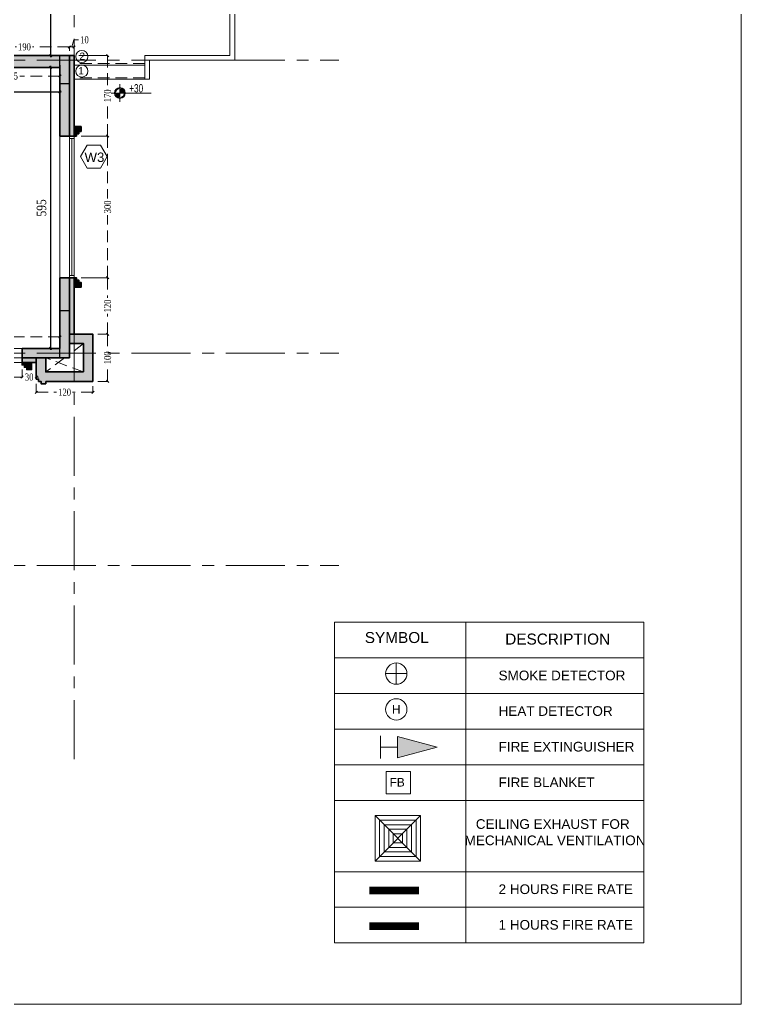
# Model space of a CAD drawing. Header units: inches. Extents: x -114 to 635, y -137 to 57.
# Drawn here: x 45.93 to 61.21, y -2.31 to 18.54 of the extents above; entities that cross this region are included whole.
import ezdxf
from ezdxf.enums import TextEntityAlignment as Align

# ---------------------------------------------------------------- set-up
doc = ezdxf.new("R2010")
doc.units = ezdxf.units.IN
doc.header["$MEASUREMENT"] = 0
doc.header["$PDMODE"] = 98
for name, pattern in [('( Hidden )', [0.375, 0.25, -0.125]), ('CENTER', [2, 1.25, -0.25, 0.25, -0.25]), ('CENTERX2', [4, 2.5, -0.5, 0.5, -0.5]), ('DASHED2', [0.375, 0.25, -0.125]), ('HIDDEN', [0.375, 0.25, -0.125])]:
    doc.linetypes.add(name, pattern=pattern)
doc.layers.get('0').update_dxf_attribs({"lineweight": 5})
doc.layers.get('Defpoints').update_dxf_attribs({"lineweight": 5})
for name, color, linetype, lineweight in [('A-text', 111, 'Continuous', 5), ('ARCHES', 1, 'HIDDEN', 5), ('BORDER', 7, 'Continuous', 0), ('BORDER A2', 7, 'Continuous', 50), ('COLUMNS HATCH', 1, 'Continuous', 5), ('DETAILS DIMENSION', 15, 'Continuous', 5), ('dim', 1, 'Continuous', 9), ('E-AX', 9, '( Hidden )', 0), ('E-C', 6, 'Continuous', 5), ('FIRE RATE', 244, 'Continuous', 0), ('HANDRAIL', 31, 'Continuous', 5), ('HATCH', 15, 'Continuous', 0), ('IN LINE', 7, 'Continuous', 0), ('LEVEL SYMBOL', 8, 'Continuous', 5), ('PROPOSED COLUMNS', 6, 'Continuous', 30), ('ROOMS DIMENSION', 3, 'Continuous', 5), ('STAIR', 1, 'Continuous', 5), ('TAG WINDOWS', 8, 'Continuous', 13), ('WALL PROPOSED', 7, 'Continuous', 30), ('WINDOWS', 5, 'Continuous', 5)]:
    doc.layers.add(name, color=color, linetype=linetype, lineweight=lineweight)
doc.layers.add('ALARM', color=7, linetype='Continuous', lineweight=5, true_color=0xff0f0f)
doc.layers.add('AXIES', color=7, linetype='CENTER', lineweight=0, true_color=0x949596)
doc.styles.add('002-F.FLOOR PLAN$0$xref plans$0$ATTRIBUTE', font='BKANT.TTF')
doc.styles.add('Arial', font='arial.ttf')
doc.styles.add('GROUND FLOOR XREF - option 3$0$STYLE1', font='arial.ttf', dxfattribs={"height": 30})
doc.styles.add('ST', font='times.ttf', dxfattribs={"width": 0.8})
doc.styles.get("Standard").update_dxf_attribs({"font": 'arial.ttf'})
doc.styles.add('style4', font='times.ttf', dxfattribs={"width": 0.8})
doc.dimstyles.new('DIM100-2', dxfattribs={"dimtxt": 0.2, "dimasz": 0.05, "dimexe": 0.1, "dimexo": 0.1, "dimgap": 0.09, "dimtad": 1, "dimdec": 0, "dimlfac": 100, "dimzin": 0, "dimdsep": 46, "dimtxsty": 'style4', "dimblk1": 'OBLIQUE', "dimblk2": 'OBLIQUE', "dimsah": 1, "dimcen": 0.09, "dimdle": 0.03, "dimse1": 1, "dimse2": 1, "dimclrd": 256, "dimclrt": 256, "dimadec": 0, "dimazin": 0, "dimtfac": 1, "dimtdec": 0, "dimtix": 1, "dimtmove": 2, "dimatfit": 3, "dimldrblk": 'OBLIQUE', "dimfxl": 1, "dimtolj": 1, "dimtzin": 0, "dimarcsym": 0})
doc.dimstyles.new('RASH PLAN', dxfattribs={"dimtxt": 0.15, "dimasz": 0.05, "dimexe": 0, "dimexo": 0.1, "dimgap": 0.05, "dimtad": 0, "dimdec": 0, "dimlfac": 100, "dimzin": 0, "dimdsep": 46, "dimtxsty": 'ST', "dimblk": 'OBLIQUE', "dimcen": 0.09, "dimclrd": 200, "dimclre": 6, "dimclrt": 1, "dimadec": 0, "dimazin": 0, "dimtfac": 1, "dimtdec": 0, "dimtmove": 1, "dimatfit": 3, "dimldrblk": 'OBLIQUE', "dimfxl": 0, "dimtolj": 1, "dimtzin": 0, "dimlwd": -1, "dimlwe": -1, "dimarcsym": 0})

# ---------------------------------------------------------------- blocks, each defined once
blk = doc.blocks.new('FIRE EXTINGUISHER')
at = {"transparency": 33554559}
h = blk.add_hatch(color=256, dxfattribs=at)
h.dxf.hatch_style = 1
h.paths.add_polyline_path([(165310.7, -106760.4), (164960.7, -106666.6), (164960.7, -106854.2)])
for p, q in [((164810.7, -106860.4), (164810.7, -106660.4)), ((164960.7, -106854.2), (164960.7, -106666.6)), ((165310.7, -106760.4), (164960.7, -106666.6)), ((164810.7, -106760.4), (164960.7, -106760.4)), ((165310.7, -106760.4), (164960.7, -106854.2))]:
    blk.add_line(p, q)
blk = doc.blocks.new('A$Ca3c4ab37')
at = {"layer": 'ALARM', "lineweight": 0}
for p, q in [((-5245, 5476), (-5245, 5927)), ((-5019, 5702), (-5471, 5702))]:
    blk.add_line(p, q, dxfattribs=at)
at = {"layer": 'ALARM'}
for p, q in [((-4729, 2697), (-5692, 1733)), ((-5692, 2697), (-4729, 1733))]:
    blk.add_line(p, q, dxfattribs=at)
for points in [[(-4943, 3154), (-5458, 3154), (-5458, 3630), (-4943, 3630)], [(-5692, 2697), (-4729, 2697), (-4729, 1733), (-5692, 1733)], [(-5596, 2600), (-4825, 2600), (-4825, 1829), (-5596, 1829)], [(-5500, 2504), (-4921, 2504), (-4921, 1926), (-5500, 1926)], [(-5403, 2407), (-5018, 2407), (-5018, 2022), (-5403, 2022)], [(-5307, 2311), (-5114, 2311), (-5114, 2118), (-5307, 2118)]]:
    blk.add_lwpolyline(points, close=True, dxfattribs=at)
at = {"layer": 'ALARM', "lineweight": 0}
for centre in [(-5245, 5702), (-5245, 4944)]:
    blk.add_circle(centre, 226, dxfattribs=at)
at = {"layer": 'FIRE RATE', "color": 244, "lineweight": 0, "true_color": 0x991b1e, "const_width": 160}
blk.add_lwpolyline([(-4761, 1108), (-5817, 1108)], dxfattribs=at)
at = {"layer": 'FIRE RATE', "color": 177, "lineweight": 0, "true_color": 0x293189, "const_width": 160}
blk.add_lwpolyline([(-4761, 353), (-5817, 353)], dxfattribs=at)
at = {"layer": 'IN LINE'}
for p, q in [((-3774, 6789), (-3774, 0)), ((-6549, 6035), (0, 6035)), ((-6549, 5281), (0, 5281)), ((-6549, 4526), (0, 4526)), ((-6549, 3772), (0, 3772)), ((-6549, 3018), (0, 3018)), ((-6549, 1509), (0, 1509)), ((-6549, 754), (0, 754))]:
    blk.add_line(p, q, dxfattribs=at)
blk.add_lwpolyline([(-6549, 0), (-6549, 6789), (0, 6789), (0, 0)], close=True, dxfattribs=at)
at = {"layer": 'ALARM', "color": 242, "true_color": 0xcd2027, "xscale": 2.4, "yscale": 2.4, "zscale": 2.4}
blk.add_blockref('FIRE EXTINGUISHER', (-401121, 260371), dxfattribs=at)
at = {"layer": 'ALARM'}
blk.add_text('H', height=180, dxfattribs=at).set_placement((-5335, 4856))
at = {"layer": 'ALARM', "insert": (-5225, 3492), "char_height": 180, "width": 3328.88, "attachment_point": 2}
blk.add_mtext('FB', dxfattribs=at)
at = {"layer": 'BORDER'}
for s, p in [('CEILING EXHAUST FOR ', (-1891, 2415, 326)), ('MECHANICAL VENTILATION', (-1882, 2070, 326))]:
    blk.add_text(s, height=204.76, dxfattribs=at).set_placement(p, align=Align.CENTER)
at = {"layer": 'BORDER', "attachment_point": 1}
for s, width, gutter_width, insert, char_height in [('{\\fArial|b0|i0|c0|p34;\\C7;SYMBOL}', 3055.85, 1118, (-5911, 6583), 232.68), ('{\\fArial|b0|i0|c0|p34;\\C7;DESCRIPTION}', 6116.44, 1118, (-2937, 6550), 232.68), ('{\\C7;SMOKE DETECTOR}', 4587.33, 838, (-3078, 5766), 204.76), ('{\\C7;HEAT DETECTOR}', 4587.33, 838, (-3078, 5012), 204.76), ('{\\C7;FIRE EXTINGUISHER}', 4587.33, 838, (-3078, 4258), 204.76), ('{\\C7;FIRE BLANKET}', 4587.33, 838, (-3078, 3503), 204.76), ('{\\C7;2 HOURS FIRE RATE}', 4587.33, 838, (-3078, 1240), 204.76), ('{\\C7;1 HOURS FIRE RATE}', 4587.33, 838, (-3078, 486), 204.76)]:
    blk.add_mtext_dynamic_manual_height_columns(s, width=width, gutter_width=gutter_width, heights=[0], dxfattribs=dict(at, insert=insert, char_height=char_height))
blk = doc.blocks.new('_Oblique')
at = {"color": 0, "lineweight": -2}
blk.add_line((-0.5, -0.5), (0.5, 0.5), dxfattribs=at)
blk = doc.blocks.new('*D182')
at = {"layer": 'Defpoints', "color": 0, "transparency": 16777216}
for p in [(42.478, 11.28), (45.978, 11.23), (45.978, 10.972)]:
    blk.add_point(p, dxfattribs=at)
at = {"layer": 'DETAILS DIMENSION', "color": 6, "transparency": 16777216}
for p, q in [((42.478, 11.18), (42.478, 10.972)), ((45.978, 11.13), (45.978, 10.972))]:
    blk.add_line(p, q, dxfattribs=at)
at = {"layer": 'DETAILS DIMENSION', "color": 200, "linetype": 'DASHED2', "transparency": 16777216}
for p, q in [((42.478, 10.972), (44.052, 10.972)), ((45.978, 10.972), (44.404, 10.972))]:
    blk.add_line(p, q, dxfattribs=at)
at = {"layer": 'DETAILS DIMENSION', "color": 200, "transparency": 16777216, "xscale": 0.05, "yscale": 0.05, "zscale": 0.05, "rotation": 180}
blk.add_blockref('_Oblique', (42.478, 10.972), dxfattribs=at)
at = {"layer": 'DETAILS DIMENSION', "color": 200, "transparency": 16777216, "xscale": 0.05, "yscale": 0.05, "zscale": 0.05}
blk.add_blockref('_Oblique', (45.978, 10.972), dxfattribs=at)
at = {"layer": 'DETAILS DIMENSION', "color": 1, "transparency": 16777216, "insert": (44.228, 10.972), "char_height": 0.15, "attachment_point": 5, "style": 'ST'}
blk.add_mtext('\\A1;350', dxfattribs=at)
blk = doc.blocks.new('*D183')
at = {"layer": 'Defpoints', "color": 0, "transparency": 16777216}
for p in [(45.978, 11.23), (46.279, 10.972), (46.279, 10.93)]:
    blk.add_point(p, dxfattribs=at)
at = {"layer": 'DETAILS DIMENSION', "color": 6, "transparency": 16777216}
for p, q in [((45.978, 11.13), (45.978, 10.972)), ((46.279, 11.03), (46.279, 10.972))]:
    blk.add_line(p, q, dxfattribs=at)
at = {"layer": 'DETAILS DIMENSION', "color": 200, "linetype": 'DASHED2', "transparency": 16777216}
for p, q in [((45.978, 10.972), (45.928, 10.972)), ((45.978, 10.972), (45.996, 10.972)), ((46.279, 10.972), (46.26, 10.972)), ((46.279, 10.972), (46.329, 10.972))]:
    blk.add_line(p, q, dxfattribs=at)
at = {"layer": 'DETAILS DIMENSION', "color": 200, "transparency": 16777216, "xscale": 0.05, "yscale": 0.05, "zscale": 0.05}
blk.add_blockref('_Oblique', (45.978, 10.972), dxfattribs=at)
at = {"layer": 'DETAILS DIMENSION', "color": 200, "transparency": 16777216, "xscale": 0.05, "yscale": 0.05, "zscale": 0.05, "rotation": 180}
blk.add_blockref('_Oblique', (46.279, 10.972), dxfattribs=at)
at = {"layer": 'DETAILS DIMENSION', "color": 1, "transparency": 16777216, "insert": (46.128, 10.972), "char_height": 0.15, "attachment_point": 5, "style": 'ST'}
blk.add_mtext('\\A1;30', dxfattribs=at)
blk = doc.blocks.new('*D184')
at = {"layer": 'Defpoints', "color": 0, "transparency": 16777216}
for p in [(46.279, 10.93), (47.479, 10.88), (47.479, 10.65)]:
    blk.add_point(p, dxfattribs=at)
at = {"layer": 'DETAILS DIMENSION', "color": 6, "transparency": 16777216}
for p, q in [((46.279, 10.83), (46.279, 10.65)), ((47.479, 10.78), (47.479, 10.65))]:
    blk.add_line(p, q, dxfattribs=at)
at = {"layer": 'DETAILS DIMENSION', "color": 200, "linetype": 'DASHED2', "transparency": 16777216}
for p, q in [((46.279, 10.65), (46.709, 10.65)), ((47.479, 10.65), (47.048, 10.65))]:
    blk.add_line(p, q, dxfattribs=at)
at = {"layer": 'DETAILS DIMENSION', "color": 200, "transparency": 16777216, "xscale": 0.05, "yscale": 0.05, "zscale": 0.05, "rotation": 180}
blk.add_blockref('_Oblique', (46.279, 10.65), dxfattribs=at)
at = {"layer": 'DETAILS DIMENSION', "color": 200, "transparency": 16777216, "xscale": 0.05, "yscale": 0.05, "zscale": 0.05}
blk.add_blockref('_Oblique', (47.479, 10.65), dxfattribs=at)
at = {"layer": 'DETAILS DIMENSION', "color": 1, "transparency": 16777216, "insert": (46.879, 10.65), "char_height": 0.15, "attachment_point": 5, "style": 'ST'}
blk.add_mtext('\\A1;120', dxfattribs=at)
blk = doc.blocks.new('*D185')
at = {"layer": 'Defpoints', "color": 0, "transparency": 16777216}
for p in [(47.479, 11.88), (47.479, 10.88), (47.789, 10.88)]:
    blk.add_point(p, dxfattribs=at)
at = {"layer": 'DETAILS DIMENSION', "color": 6, "transparency": 16777216}
for p, q in [((47.579, 11.88), (47.789, 11.88)), ((47.579, 10.88), (47.789, 10.88))]:
    blk.add_line(p, q, dxfattribs=at)
at = {"layer": 'DETAILS DIMENSION', "color": 200, "linetype": 'DASHED2', "transparency": 16777216}
for p, q in [((47.789, 11.88), (47.789, 11.549)), ((47.789, 10.88), (47.789, 11.21))]:
    blk.add_line(p, q, dxfattribs=at)
at = {"layer": 'DETAILS DIMENSION', "color": 200, "transparency": 16777216, "xscale": 0.05, "yscale": 0.05, "zscale": 0.05}
for p, rotation in [((47.789, 11.88), 90), ((47.789, 10.88), 270)]:
    blk.add_blockref('_Oblique', p, dxfattribs=dict(at, rotation=rotation))
at = {"layer": 'DETAILS DIMENSION', "color": 1, "transparency": 16777216, "insert": (47.789, 11.38), "char_height": 0.15, "attachment_point": 5, "rotation": 90, "style": 'ST'}
blk.add_mtext('\\A1;100', dxfattribs=at)
blk = doc.blocks.new('*D186')
at = {"layer": 'Defpoints', "color": 0, "transparency": 16777216}
for p in [(47.129, 13.076), (47.789, 13.076), (47.479, 11.88)]:
    blk.add_point(p, dxfattribs=at)
at = {"layer": 'DETAILS DIMENSION', "color": 6, "transparency": 16777216}
for p, q in [((47.229, 13.076), (47.789, 13.076)), ((47.579, 11.88), (47.789, 11.88))]:
    blk.add_line(p, q, dxfattribs=at)
at = {"layer": 'DETAILS DIMENSION', "color": 200, "linetype": 'DASHED2', "transparency": 16777216}
for p, q in [((47.789, 13.076), (47.789, 12.647)), ((47.789, 11.88), (47.789, 12.308))]:
    blk.add_line(p, q, dxfattribs=at)
at = {"layer": 'DETAILS DIMENSION', "color": 200, "transparency": 16777216, "xscale": 0.05, "yscale": 0.05, "zscale": 0.05}
for p, rotation in [((47.789, 13.076), 90), ((47.789, 11.88), 270)]:
    blk.add_blockref('_Oblique', p, dxfattribs=dict(at, rotation=rotation))
at = {"layer": 'DETAILS DIMENSION', "color": 1, "transparency": 16777216, "insert": (47.789, 12.478), "char_height": 0.15, "attachment_point": 5, "rotation": 90, "style": 'ST'}
blk.add_mtext('\\A1;120', dxfattribs=at)
blk = doc.blocks.new('*D187')
at = {"layer": 'Defpoints', "color": 0, "transparency": 16777216}
for p in [(47.129, 16.075), (47.789, 16.075), (47.129, 13.076)]:
    blk.add_point(p, dxfattribs=at)
at = {"layer": 'DETAILS DIMENSION', "color": 6, "transparency": 16777216}
for p, q in [((47.229, 16.075), (47.789, 16.075)), ((47.229, 13.076), (47.789, 13.076))]:
    blk.add_line(p, q, dxfattribs=at)
at = {"layer": 'DETAILS DIMENSION', "color": 200, "linetype": 'DASHED2', "transparency": 16777216}
for p, q in [((47.789, 16.075), (47.789, 14.751)), ((47.789, 13.076), (47.789, 14.399))]:
    blk.add_line(p, q, dxfattribs=at)
at = {"layer": 'DETAILS DIMENSION', "color": 200, "transparency": 16777216, "xscale": 0.05, "yscale": 0.05, "zscale": 0.05}
for p, rotation in [((47.789, 16.075), 90), ((47.789, 13.076), 270)]:
    blk.add_blockref('_Oblique', p, dxfattribs=dict(at, rotation=rotation))
at = {"layer": 'DETAILS DIMENSION', "color": 1, "transparency": 16777216, "insert": (47.789, 14.575), "char_height": 0.15, "attachment_point": 5, "rotation": 90, "style": 'ST'}
blk.add_mtext('\\A1;300', dxfattribs=at)
blk = doc.blocks.new('*D188')
at = {"layer": 'Defpoints', "color": 0, "transparency": 16777216}
for p in [(47.079, 17.779), (47.789, 17.779), (47.129, 16.075)]:
    blk.add_point(p, dxfattribs=at)
at = {"layer": 'DETAILS DIMENSION', "color": 6, "transparency": 16777216}
for p, q in [((47.179, 17.779), (47.789, 17.779)), ((47.229, 16.075), (47.789, 16.075))]:
    blk.add_line(p, q, dxfattribs=at)
at = {"layer": 'DETAILS DIMENSION', "color": 200, "linetype": 'DASHED2', "transparency": 16777216}
for p, q in [((47.789, 17.779), (47.789, 17.096)), ((47.789, 16.075), (47.789, 16.758))]:
    blk.add_line(p, q, dxfattribs=at)
at = {"layer": 'DETAILS DIMENSION', "color": 200, "transparency": 16777216, "xscale": 0.05, "yscale": 0.05, "zscale": 0.05}
for p, rotation in [((47.789, 17.779), 90), ((47.789, 16.075), 270)]:
    blk.add_blockref('_Oblique', p, dxfattribs=dict(at, rotation=rotation))
at = {"layer": 'DETAILS DIMENSION', "color": 1, "transparency": 16777216, "insert": (47.789, 16.927), "char_height": 0.15, "attachment_point": 5, "rotation": 90, "style": 'ST'}
blk.add_mtext('\\A1;170', dxfattribs=at)
blk = doc.blocks.new('*D189')
at = {"layer": 'Defpoints', "color": 0, "transparency": 16777216}
for p in [(46.979, 17.963), (45.079, 17.779), (46.979, 17.779)]:
    blk.add_point(p, dxfattribs=at)
at = {"layer": 'DETAILS DIMENSION', "color": 6, "transparency": 16777216}
for p, q in [((45.079, 17.879), (45.079, 17.963)), ((46.979, 17.879), (46.979, 17.963))]:
    blk.add_line(p, q, dxfattribs=at)
at = {"layer": 'DETAILS DIMENSION', "color": 200, "linetype": 'DASHED2', "transparency": 16777216}
for p, q in [((45.079, 17.963), (45.859, 17.963)), ((46.979, 17.963), (46.198, 17.963))]:
    blk.add_line(p, q, dxfattribs=at)
at = {"layer": 'DETAILS DIMENSION', "color": 200, "transparency": 16777216, "xscale": 0.05, "yscale": 0.05, "zscale": 0.05, "rotation": 180}
blk.add_blockref('_Oblique', (45.079, 17.963), dxfattribs=at)
at = {"layer": 'DETAILS DIMENSION', "color": 200, "transparency": 16777216, "xscale": 0.05, "yscale": 0.05, "zscale": 0.05}
blk.add_blockref('_Oblique', (46.979, 17.963), dxfattribs=at)
at = {"layer": 'DETAILS DIMENSION', "color": 1, "transparency": 16777216, "insert": (46.029, 17.963), "char_height": 0.15, "attachment_point": 5, "style": 'ST'}
blk.add_mtext('\\A1;190', dxfattribs=at)
blk = doc.blocks.new('*D190')
at = {"layer": 'Defpoints', "color": 0, "transparency": 16777216}
for p in [(47.079, 17.963), (46.979, 17.779), (47.079, 17.779)]:
    blk.add_point(p, dxfattribs=at)
at = {"layer": 'DETAILS DIMENSION', "color": 6, "transparency": 16777216}
for p, q in [((46.979, 17.879), (46.979, 17.963)), ((47.079, 17.879), (47.079, 17.963))]:
    blk.add_line(p, q, dxfattribs=at)
at = {"layer": 'DETAILS DIMENSION', "color": 200, "linetype": 'DASHED2', "transparency": 16777216}
for p, q in [((46.979, 17.963), (47.079, 17.963)), ((47.029, 17.963), (47.074, 18.114)), ((47.074, 18.114), (47.174, 18.114))]:
    blk.add_line(p, q, dxfattribs=at)
at = {"layer": 'DETAILS DIMENSION', "color": 200, "transparency": 16777216, "xscale": 0.05, "yscale": 0.05, "zscale": 0.05, "rotation": 180}
blk.add_blockref('_Oblique', (46.979, 17.963), dxfattribs=at)
at = {"layer": 'DETAILS DIMENSION', "color": 200, "transparency": 16777216, "xscale": 0.05, "yscale": 0.05, "zscale": 0.05}
blk.add_blockref('_Oblique', (47.079, 17.963), dxfattribs=at)
at = {"layer": 'DETAILS DIMENSION', "color": 1, "transparency": 16777216, "insert": (47.299, 18.114), "char_height": 0.15, "attachment_point": 5, "style": 'ST'}
blk.add_mtext('\\A1;10', dxfattribs=at)
blk = doc.blocks.new('*D225')
at = {"layer": 'Defpoints', "color": 0, "transparency": 16777216}
for p in [(47, 23.78), (46.582, 17.779), (46.876, 17.779)]:
    blk.add_point(p, dxfattribs=at)
at = {"layer": 'ROOMS DIMENSION', "linetype": 'Continuous', "lineweight": -2, "transparency": 16777216}
blk.add_line((46.582, 23.81), (46.582, 17.749), dxfattribs=at)
at = {"layer": 'ROOMS DIMENSION', "lineweight": -2, "transparency": 16777216, "xscale": 0.05, "yscale": 0.05, "zscale": 0.05}
for p, rotation in [((46.582, 23.78), 90), ((46.582, 17.779), 270)]:
    blk.add_blockref('_Oblique', p, dxfattribs=dict(at, rotation=rotation))
at = {"layer": 'ROOMS DIMENSION', "transparency": 16777216, "insert": (46.391, 20.78), "char_height": 0.2, "attachment_point": 5, "rotation": 90, "style": 'style4'}
blk.add_mtext('\\A1;600', dxfattribs=at)
blk = doc.blocks.new('*D226')
at = {"layer": 'Defpoints', "color": 0, "transparency": 16777216}
for p in [(46.779, 17.529), (46.582, 11.58), (46.779, 11.58)]:
    blk.add_point(p, dxfattribs=at)
at = {"layer": 'ROOMS DIMENSION', "linetype": 'Continuous', "lineweight": -2, "transparency": 16777216}
blk.add_line((46.582, 17.559), (46.582, 11.55), dxfattribs=at)
at = {"layer": 'ROOMS DIMENSION', "lineweight": -2, "transparency": 16777216, "xscale": 0.05, "yscale": 0.05, "zscale": 0.05}
for p, rotation in [((46.582, 17.529), 90), ((46.582, 11.58), 270)]:
    blk.add_blockref('_Oblique', p, dxfattribs=dict(at, rotation=rotation))
at = {"layer": 'ROOMS DIMENSION', "transparency": 16777216, "insert": (46.39, 14.555), "char_height": 0.2, "attachment_point": 5, "rotation": 90, "style": 'style4'}
blk.add_mtext('\\A1;595', dxfattribs=at)
blk = doc.blocks.new('*D227')
at = {"layer": 'Defpoints', "color": 0, "transparency": 16777216}
for p in [(41.778, 11.821), (41.778, 11.58), (46.779, 11.58)]:
    blk.add_point(p, dxfattribs=at)
at = {"layer": 'DETAILS DIMENSION', "color": 6, "transparency": 16777216}
for p, q in [((41.778, 11.68), (41.778, 11.821)), ((46.779, 11.68), (46.779, 11.821))]:
    blk.add_line(p, q, dxfattribs=at)
at = {"layer": 'DETAILS DIMENSION', "color": 200, "linetype": 'DASHED2', "transparency": 16777216}
for p, q in [((41.778, 11.821), (44.103, 11.821)), ((46.779, 11.821), (44.454, 11.821))]:
    blk.add_line(p, q, dxfattribs=at)
at = {"layer": 'DETAILS DIMENSION', "color": 200, "transparency": 16777216, "xscale": 0.05, "yscale": 0.05, "zscale": 0.05, "rotation": 180}
blk.add_blockref('_Oblique', (41.778, 11.821), dxfattribs=at)
at = {"layer": 'DETAILS DIMENSION', "color": 200, "transparency": 16777216, "xscale": 0.05, "yscale": 0.05, "zscale": 0.05}
blk.add_blockref('_Oblique', (46.779, 11.821), dxfattribs=at)
at = {"layer": 'DETAILS DIMENSION', "color": 1, "transparency": 16777216, "insert": (44.278, 11.821), "char_height": 0.15, "attachment_point": 5, "style": 'ST'}
blk.add_mtext('\\A1;500', dxfattribs=at)
blk = doc.blocks.new('*D302')
at = {"layer": 'Defpoints', "color": 0, "transparency": 16777216}
for p in [(44.729, 17.579), (46.779, 17.579), (46.779, 17.347)]:
    blk.add_point(p, dxfattribs=at)
at = {"layer": 'DETAILS DIMENSION', "color": 6, "transparency": 16777216}
for p, q in [((44.729, 17.479), (44.729, 17.347)), ((46.779, 17.479), (46.779, 17.347))]:
    blk.add_line(p, q, dxfattribs=at)
at = {"layer": 'DETAILS DIMENSION', "color": 200, "linetype": 'DASHED2', "transparency": 16777216}
for p, q in [((44.729, 17.347), (45.579, 17.347)), ((46.779, 17.347), (45.929, 17.347))]:
    blk.add_line(p, q, dxfattribs=at)
at = {"layer": 'DETAILS DIMENSION', "color": 200, "transparency": 16777216, "xscale": 0.05, "yscale": 0.05, "zscale": 0.05, "rotation": 180}
blk.add_blockref('_Oblique', (44.729, 17.347), dxfattribs=at)
at = {"layer": 'DETAILS DIMENSION', "color": 200, "transparency": 16777216, "xscale": 0.05, "yscale": 0.05, "zscale": 0.05}
blk.add_blockref('_Oblique', (46.779, 17.347), dxfattribs=at)
at = {"layer": 'DETAILS DIMENSION', "color": 1, "transparency": 16777216, "insert": (45.754, 17.347), "char_height": 0.15, "attachment_point": 5, "style": 'ST'}
blk.add_mtext('\\A1;205', dxfattribs=at)
blk = doc.blocks.new('*D323')
at = {"layer": 'Defpoints', "color": 0, "transparency": 16777216}
for p in [(39.778, 17.579), (46.779, 17.579), (46.779, 17.011)]:
    blk.add_point(p, dxfattribs=at)
at = {"layer": 'ROOMS DIMENSION', "linetype": 'Continuous', "lineweight": -2, "transparency": 16777216}
blk.add_line((39.748, 17.011), (46.809, 17.011), dxfattribs=at)
at = {"layer": 'ROOMS DIMENSION', "lineweight": -2, "transparency": 16777216, "xscale": 0.05, "yscale": 0.05, "zscale": 0.05, "rotation": 180}
blk.add_blockref('_Oblique', (39.778, 17.011), dxfattribs=at)
at = {"layer": 'ROOMS DIMENSION', "lineweight": -2, "transparency": 16777216, "xscale": 0.05, "yscale": 0.05, "zscale": 0.05}
blk.add_blockref('_Oblique', (46.779, 17.011), dxfattribs=at)
at = {"layer": 'ROOMS DIMENSION', "transparency": 16777216, "insert": (43.278, 17.203), "char_height": 0.2, "attachment_point": 5, "style": 'style4'}
blk.add_mtext('\\A1;700', dxfattribs=at)
blk = doc.blocks.new('002-F.FLOOR PLAN$0$xref plans$0$LVL-PL')
h = blk.add_hatch(color=256)
h.paths.add_polyline_path([(0, 0.123), (0, 0), (0.123, 0, 0.414214)])
h.paths.add_polyline_path([(0, 0), (-0.123, 0, 0.414214), (0, -0.123)])
for p, q in [((0.2, 0), (-0.242, 0)), ((0, 0.242), (0, -0.242)), ((0, 0), (0.865, 0))]:
    blk.add_line(p, q)
for radius in [0.15, 0.123]:
    blk.add_circle((0, 0), radius)
at = {"style": '002-F.FLOOR PLAN$0$xref plans$0$ATTRIBUTE', "width": 0.75, "flags": 12}
for tag, p in [('LEVEL', (0.517, 0.151)), ('POSITION', (0.517, -0.154))]:
    blk.add_attdef(tag, text='', height=0.2, dxfattribs=at).set_placement(p, align=Align.MIDDLE)
blk = doc.blocks.new('DASLASDLASLDASLASDLASLQWELQWELQWELQWELQ')
at = {"layer": 'AXIES', "linetype": 'CENTERX2', "ltscale": 0.5}
for p, q in [((47.079, -610.174), (47.079, -592.278)), ((20.293, -595.378), (52.683, -595.378)), ((20.293, -601.577), (52.683, -601.577)), ((20.293, -606.077), (52.683, -606.077))]:
    blk.add_line(p, q, dxfattribs=at)
blk = doc.blocks.new('QWEQWLDASLLDLQLEQWLDASLELQWLQELQWLE')
at = {"layer": 'COLUMNS HATCH', "ltscale": 300}
for points in [[(949.39, -55.321), (949.59, -55.321), (949.59, -55.921), (949.39, -55.921)], [(949.39, -60.72), (949.59, -60.72), (949.59, -61.72), (949.39, -61.72)]]:
    blk.add_hatch(color=256, dxfattribs=at).paths.add_polyline_path(points)
at = {"layer": 'PROPOSED COLUMNS'}
for points in [[(949.39, -55.321), (949.59, -55.321), (949.59, -55.921), (949.39, -55.921)], [(949.39, -60.72), (949.59, -60.72), (949.59, -61.72), (949.39, -61.72)]]:
    blk.add_lwpolyline(points, close=True, dxfattribs=at)

msp = doc.modelspace()

# ---------------------------------------------------------------- hatches: boundary and pattern name
at = {"layer": 'HATCH', "true_color": 0x939598}
h = msp.add_hatch(color=252, dxfattribs=at)
h.dxf.hatch_style = 1
h.paths.add_polyline_path([(44.979, 19.28), (44.729, 19.28), (44.729, 17.529), (46.779, 17.529), (46.779, 16.075), (46.979, 16.075), (46.979, 17.779), (44.979, 17.779)])
h = msp.add_hatch(color=252, dxfattribs=at)
h.dxf.hatch_style = 1
h.paths.add_polyline_path([(47.079, 17.779), (46.979, 17.779), (46.979, 16.075), (47.079, 16.075)])
h = msp.add_hatch(color=252, dxfattribs=at)
h.dxf.hatch_style = 1
h.paths.add_polyline_path([(47.229, 16.275), (47.079, 16.275), (47.079, 16.075), (47.129, 16.075), (47.129, 16.125), (47.179, 16.125), (47.179, 16.175), (47.229, 16.175)])
h = msp.add_hatch(color=252, dxfattribs=at)
h.dxf.hatch_style = 1
h.paths.add_polyline_path([(46.979, 13.076), (46.779, 13.076), (46.779, 11.58), (45.978, 11.58), (45.978, 11.38), (46.979, 11.38)])
h = msp.add_hatch(color=252, dxfattribs=at)
h.dxf.hatch_style = 1
h.paths.add_polyline_path([(47.079, 13.076), (46.979, 13.076), (46.979, 11.88), (47.079, 11.88)])
h = msp.add_hatch(color=252, dxfattribs=at)
h.dxf.hatch_style = 1
h.paths.add_polyline_path([(47.229, 12.876), (47.079, 12.876), (47.079, 13.076), (47.129, 13.076), (47.129, 13.026), (47.179, 13.026), (47.179, 12.976), (47.229, 12.976)])
h = msp.add_hatch(color=252, dxfattribs=at)
h.dxf.hatch_style = 1
h.paths.add_polyline_path([(47.479, 11.88), (46.979, 11.88), (46.979, 11.68), (47.279, 11.68), (47.279, 11.08), (46.479, 11.08), (46.479, 11.38), (46.279, 11.38), (46.279, 10.93), (46.329, 10.93), (46.329, 10.88), (46.379, 10.88), (46.379, 10.83), (46.479, 10.83), (46.479, 10.88), (47.479, 10.88)])
h = msp.add_hatch(color=252, dxfattribs=at)
h.dxf.hatch_style = 1
h.paths.add_polyline_path([(46.279, 11.38), (45.978, 11.38), (45.978, 11.28), (46.279, 11.28)])
h = msp.add_hatch(color=252, dxfattribs=at)
h.dxf.hatch_style = 1
h.paths.add_polyline_path([(46.178, 11.28), (45.978, 11.28), (45.978, 11.23), (46.028, 11.23), (46.028, 11.18), (46.078, 11.18), (46.078, 11.13), (46.178, 11.13)])

# ---------------------------------------------------------------- linework, layer by layer
at = {"layer": 'A-text'}
for centre in [(47.245, 17.76), (47.245, 17.452)]:
    msp.add_circle(centre, 0.129, dxfattribs=at)
at = {"layer": 'ARCHES'}
for p, q in [((47.279, 11.68), (46.979, 11.455)), ((46.879, 11.38), (46.479, 11.08)), ((47.279, 11.08), (46.479, 11.38))]:
    msp.add_line(p, q, dxfattribs=at)
at = {"layer": 'BORDER A2', "lineweight": 5}
msp.add_lwpolyline([(15.608, -2.308), (61.208, -2.308), (61.208, 37.892), (15.608, 37.892)], close=True, dxfattribs=at)
at = {"layer": 'HANDRAIL', "flags": 128}
for points in [[(50.38, 23.78), (50.38, 17.779)], [(50.48, 17.679), (50.48, 23.88)], [(48.579, 17.779), (48.579, 17.279)], [(50.38, 17.779), (48.579, 17.779)], [(48.679, 17.279), (48.679, 17.679)], [(48.679, 17.679), (50.48, 17.679)], [(48.579, 17.279), (48.679, 17.279)]]:
    msp.add_lwpolyline(points, dxfattribs=at)
at = {"layer": 'STAIR', "linetype": '( Hidden )'}
for p, q in [((46.979, 17.559), (46.979, 17.559)), ((48.579, 17.609), (47.079, 17.609)), ((46.979, 17.309), (46.979, 17.309)), ((48.579, 17.309), (47.079, 17.309)), ((46.979, 17.009), (46.979, 17.009))]:
    msp.add_line(p, q, dxfattribs=at)
at = {"layer": 'STAIR', "linetype": 'Continuous'}
for p, q in [((46.979, 17.529), (46.979, 17.529)), ((48.579, 17.579), (47.079, 17.579)), ((46.979, 17.279), (46.979, 17.279)), ((48.579, 17.279), (47.079, 17.279)), ((46.979, 16.979), (46.979, 16.979))]:
    msp.add_line(p, q, dxfattribs=at)
at = {"layer": 'TAG WINDOWS'}
msp.add_lwpolyline([(47.778, 15.641), (47.637, 15.885), (47.355, 15.885), (47.214, 15.641), (47.355, 15.397), (47.637, 15.397)], close=True, dxfattribs=at)
at = {"layer": 'WALL PROPOSED', "linetype": 'Continuous', "lineweight": 35}
for p, q in [((47.079, 16.075), (46.779, 16.075)), ((47.079, 13.076), (46.779, 13.076)), ((45.978, 11.28), (45.978, 11.58))]:
    msp.add_line(p, q, dxfattribs=at)
at = {"layer": 'WALL PROPOSED', "linetype": 'Continuous', "lineweight": 35, "flags": 128}
for points in [[(47.079, 17.779), (44.979, 17.779)], [(46.979, 16.075), (46.979, 17.779)], [(47.079, 16.075), (47.079, 17.779)], [(44.729, 17.529), (46.779, 17.529)], [(46.779, 17.579), (46.779, 16.075)], [(47.079, 16.075), (47.129, 16.075), (47.129, 16.125), (47.179, 16.125), (47.179, 16.175), (47.229, 16.175), (47.229, 16.275), (47.079, 16.275)], [(46.779, 13.076), (46.779, 11.58)], [(46.979, 11.38), (46.979, 13.076)], [(47.079, 13.076), (47.129, 13.076), (47.129, 13.026), (47.179, 13.026), (47.179, 12.976), (47.229, 12.976), (47.229, 12.876), (47.079, 12.876)], [(47.079, 11.88), (47.079, 13.076)], [(47.479, 10.88), (47.479, 11.88), (46.979, 11.88)], [(47.279, 11.08), (47.279, 11.68), (46.979, 11.68)], [(46.779, 11.58), (45.978, 11.58)], [(45.978, 11.38), (46.979, 11.38)], [(45.978, 11.28), (45.978, 11.23), (46.028, 11.23), (46.028, 11.18), (46.078, 11.18), (46.078, 11.13), (46.178, 11.13), (46.178, 11.28)], [(45.978, 11.28), (46.279, 11.28)], [(46.279, 11.38), (46.279, 10.93), (46.329, 10.93), (46.329, 10.88), (46.379, 10.88), (46.379, 10.83), (46.479, 10.83), (46.479, 10.88)], [(46.479, 11.38), (46.479, 11.08), (47.279, 11.08)], [(46.479, 10.88), (47.479, 10.88)]]:
    msp.add_lwpolyline(points, dxfattribs=at)
at = {"layer": 'WINDOWS'}
for p, q in [((46.779, 16.075), (46.779, 13.076)), ((46.979, 16.075), (46.979, 13.076)), ((47.079, 16.075), (47.079, 13.076)), ((47.079, 16.025), (46.979, 16.025)), ((47.029, 16.025), (47.029, 13.126)), ((47.079, 13.126), (46.979, 13.126)), ((45.978, 11.58), (42.478, 11.58)), ((45.978, 11.38), (42.478, 11.38)), ((45.978, 11.28), (42.478, 11.28))]:
    msp.add_line(p, q, dxfattribs=at)

# ---------------------------------------------------------------- block references
at = {"layer": 'dim', "xscale": 0.001, "yscale": 0.001, "zscale": 0.001}
msp.add_blockref('A$Ca3c4ab37', (59.146, -1.009), dxfattribs=at)
at = {"layer": 'E-AX'}
msp.add_blockref('DASLASDLASLDASLASDLASLQWELQWELQWELQWELQ', (0, 613.057), dxfattribs=at)
at = {"layer": 'E-C', "linetype": 'ByBlock'}
msp.add_blockref('QWEQWLDASLLDLQLEQWLDASLELQWLQELQWLE', (-902.612, 73.1), dxfattribs=at)
at = {"layer": 'LEVEL SYMBOL', "linetype": 'Continuous', "lineweight": 0}
ref = msp.add_blockref('002-F.FLOOR PLAN$0$xref plans$0$LVL-PL', (48.05, 16.987), dxfattribs=dict(at, xscale=0.7620000000000069, yscale=0.7620000000000069, zscale=0.7620000000000069))
ref.add_attrib('LEVEL', '+30', dxfattribs={"layer": '0', "lineweight": 5, "height": 0.175, "rotation": 360, "style": '002-F.FLOOR PLAN$0$xref plans$0$ATTRIBUTE', "width": 0.75}).set_placement((48.394, 17.087), align=Align.MIDDLE)

# ---------------------------------------------------------------- texts
at = {"layer": 'A-text', "style": 'GROUND FLOOR XREF - option 3$0$STYLE1'}
for s, p in [('2', (47.193, 17.691, 0)), ('1', (47.168, 17.383, 0))]:
    msp.add_text(s, height=0.152, dxfattribs=at).set_placement(p)
at = {"layer": 'TAG WINDOWS', "style": 'Arial'}
msp.add_text('W3', height=0.2, dxfattribs=at).set_placement((47.301, 15.526))

# ---------------------------------------------------------------- dimensions: what is measured, and where the dimension line sits
at = {"layer": 'DETAILS DIMENSION'}
for base, p1, p2, picture, middle in [((47.079, 17.963), (46.979, 17.779), (47.079, 17.779), '*D190', (47.224, 18.114)), ((46.979, 17.963), (45.079, 17.779), (46.979, 17.779), '*D189', (46.029, 17.963)), ((46.779, 17.347), (44.729, 17.579), (46.779, 17.579), '*D302', (45.754, 17.347)), ((41.778, 11.821), (46.779, 11.58), (41.778, 11.58), '*D227', (44.278, 11.821)), ((45.978, 10.972), (42.478, 11.28), (45.978, 11.23), '*D182', (44.228, 10.972)), ((46.279, 10.972), (45.978, 11.23), (46.279, 10.93), '*D183', (46.128, 10.972)), ((47.479, 10.65), (46.279, 10.93), (47.479, 10.88), '*D184', (46.879, 10.65))]:
    dim = msp.add_linear_dim(base=base, p1=p1, p2=p2, dimstyle='RASH PLAN', dxfattribs=at)
    dim.commit()
    dim.dimension.update_dxf_attribs({"geometry": picture, "text_midpoint": middle})
for base, p1, p2, picture, middle in [((47.789, 17.779), (47.129, 16.075), (47.079, 17.779), '*D188', (47.789, 16.927)), ((47.789, 16.075), (47.129, 13.076), (47.129, 16.075), '*D187', (47.789, 14.575)), ((47.789, 13.076), (47.479, 11.88), (47.129, 13.076), '*D186', (47.789, 12.478)), ((47.789, 10.88), (47.479, 11.88), (47.479, 10.88), '*D185', (47.789, 11.38))]:
    dim = msp.add_linear_dim(base=base, p1=p1, p2=p2, angle=90, dimstyle='RASH PLAN', dxfattribs=at)
    dim.commit()
    dim.dimension.update_dxf_attribs({"geometry": picture, "text_midpoint": middle})
at = {"layer": 'ROOMS DIMENSION'}
for base, p1, p2, picture, middle in [((46.582, 17.779), (47, 23.78), (46.876, 17.779), '*D225', (46.391, 20.78)), ((46.582, 11.58), (46.779, 17.529), (46.779, 11.58), '*D226', (46.39, 14.555))]:
    dim = msp.add_linear_dim(base=base, p1=p1, p2=p2, angle=90, dimstyle='DIM100-2', dxfattribs=at)
    dim.commit()
    dim.dimension.update_dxf_attribs({"geometry": picture, "text_midpoint": middle})
dim = msp.add_linear_dim(base=(46.779, 17.011), p1=(39.778, 17.579), p2=(46.779, 17.579), dimstyle='DIM100-2', dxfattribs=at)
dim.commit()
dim.dimension.update_dxf_attribs({"geometry": '*D323', "text_midpoint": (43.278, 17.203)})

doc.saveas('drawing.dxf')
